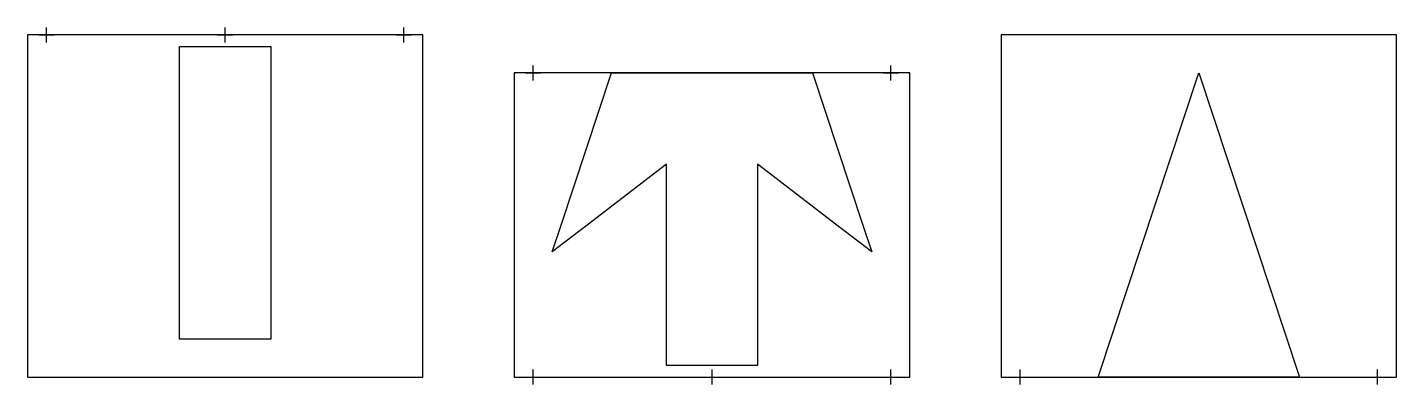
# Model space of a CAD drawing. Header units: inches. Extents: x 0 to 180, y -1 to 46.
import ezdxf

# ---------------------------------------------------------------- set-up
doc = ezdxf.new("R2010")
doc.units = ezdxf.units.IN
doc.header["$MEASUREMENT"] = 0
doc.layers.add('CUT', color=1, linetype='Continuous')
doc.layers.add('REG', color=5, linetype='Continuous')

msp = doc.modelspace()

# ---------------------------------------------------------------- linework, layer by layer
at = {"layer": 'CUT'}
for points in [[(0, 0), (52, 0), (52, 45), (0, 45)], [(128, 0), (180, 0), (180, 45), (128, 45)], [(20.01, 5), (20.01, 43.5), (32, 43.5), (32, 5)], [(64, 0), (116, 0), (116, 40), (64, 40)], [(109.83, 20), (111, 16.46), (106.4, 20), (96, 28), (96, 1.5), (84.01, 1.5), (84.01, 20), (84.01, 28), (73.6, 20), (69, 16.46), (70.17, 20), (70.17, 20), (76.78, 40), (103.22, 40)], [(154.01, 40), (167.22, 0), (167.22, 0), (140.78, 0)]]:
    msp.add_lwpolyline(points, close=True, dxfattribs=at)
at = {"layer": 'REG'}
for points in [[(1.5, 45), (3.5, 45)], [(2.5, 44), (2.5, 46)], [(25, 45), (27, 45)], [(26, 44), (26, 46)], [(48.5, 45), (50.5, 45)], [(49.5, 44), (49.5, 46)], [(65.5, 40), (67.5, 40)], [(66.5, 39), (66.5, 41)], [(112.5, 40), (114.5, 40)], [(113.5, 39), (113.5, 41)], [(65.5, 0), (67.5, 0)], [(66.5, -1), (66.5, 1)], [(89, 0), (91, 0)], [(90, -1), (90, 1)], [(112.5, 0), (114.5, 0)], [(113.5, -1), (113.5, 1)], [(129.5, 0), (131.5, 0)], [(130.5, -1), (130.5, 1)], [(176.5, 0), (178.5, 0)], [(177.5, -1), (177.5, 1)]]:
    msp.add_lwpolyline(points, dxfattribs=at)

doc.saveas('drawing.dxf')
